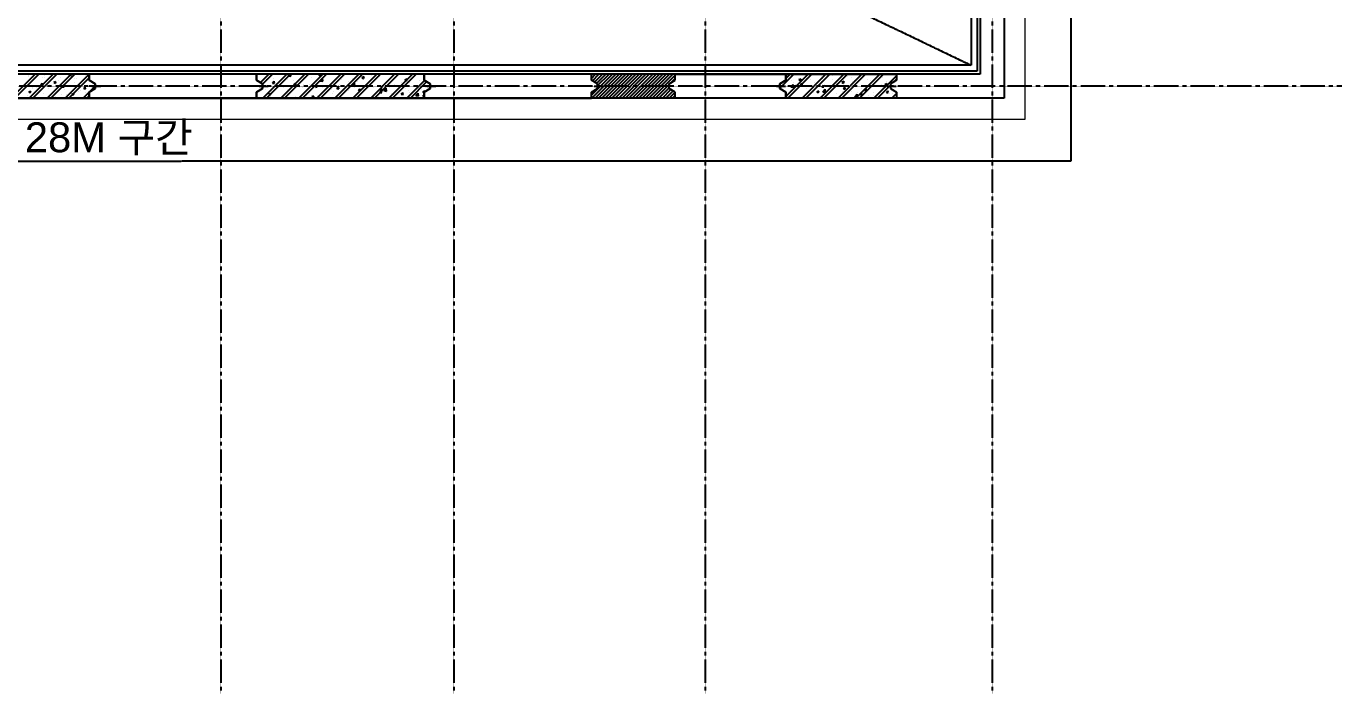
# Model space of a CAD drawing. Header units: millimetres. Extents: x -20379 to 476967, y -520228 to 220376.
# Drawn here: x 423144 to 467134, y -520228 to -497919 of the extents above; entities that cross this region are included whole.
import ezdxf
from ezdxf.enums import TextEntityAlignment as Align

# ---------------------------------------------------------------- set-up
doc = ezdxf.new("R2010")
doc.units = ezdxf.units.MM
doc.header["$MEASUREMENT"] = 0
for name, pattern in [('$0$X-GRID_B3~B1$0$CENTER2', [1.125, 0.75, -0.125, 0.125, -0.125]), ('$0$X-INT-B2$0$CEN', [62, 60, -1, 0, -1]), ('$0$X-SITE$0$ACAD_ISO05W100', [33, 24, -3, 0, -3, 0, -3])]:
    doc.linetypes.add(name, pattern=pattern)
doc.layers.get('Defpoints').update_dxf_attribs({"color": 145, "lineweight": 9})
doc.layers.add('$0$NDC_S_HATCH MATERIAL', color=8, linetype='Continuous', lineweight=9)
for name, color, linetype in [('$0$X-COL-B2$0$A-CON', 2, 'Continuous'), ('$0$X-DIAPHGRAM Wall PLAN$0$A-COL', 2, 'Continuous'), ('$0$X-DIAPHGRAM Wall PLAN$0$A-HAT', 9, 'Continuous'), ('$0$X-GRID_B3~B1$0$A-CEN1', 1, '$0$X-GRID_B3~B1$0$CENTER2'), ('$0$X-INT-B2$0$A-OPEN1', 1, '$0$X-INT-B2$0$CEN'), ('$0$X-INT-B2$0$A-WALB', 3, 'Continuous'), ('$0$X-SITE$0$A-SITE', 2, '$0$X-SITE$0$ACAD_ISO05W100')]:
    doc.layers.add(name, color=color, linetype=linetype)
doc.styles.add('$0$X-DIAPHGRAM Wall PLAN$0$Standard', font='arial.ttf')
doc.styles.add('$0$X-GRID_B3~B1$0$Heerim', font='', dxfattribs={"width": 0.8})
doc.styles.get('$0$X-GRID_B3~B1$0$Heerim').set_extended_font_data('Dotum')

# ---------------------------------------------------------------- blocks, each defined once
blk = doc.blocks.new('$0$258')
at = {"layer": '$0$X-COL-B2$0$A-CON', "ltscale": 10}
for p, q in [((554147, -121531), (554147, -187031)), ((553347, -122331), (553347, -186231)), ((553347, -186231), (336747, -186231)), ((554147, -187031), (335947, -187031))]:
    blk.add_line(p, q, dxfattribs=at)
at = {"layer": '$0$X-DIAPHGRAM Wall PLAN$0$A-COL'}
for p, q in [((554147, -121531), (554147, -187031)), ((553347, -122331), (553347, -186231)), ((553347, -186231), (336747, -186231)), ((554147, -187031), (335947, -187031))]:
    blk.add_line(p, q, dxfattribs=at)
at = {"layer": '$0$X-DIAPHGRAM Wall PLAN$0$A-COL', "ltscale": 0.01}
for p, q in [((523547, -186231), (517947, -186231)), ((523547, -186431), (523547, -186231)), ((529147, -186231), (523547, -186231)), ((523547, -186231), (523547, -186431)), ((523747, -186556), (523547, -186431)), ((523547, -186431), (523747, -186556)), ((529147, -186431), (529147, -186231)), ((534747, -186231), (529147, -186231)), ((529147, -186231), (529147, -186431)), ((529347, -186556), (529147, -186431)), ((529147, -186431), (529347, -186556)), ((534747, -186431), (534747, -186231)), ((540347, -186231), (534747, -186231)), ((534747, -186231), (534747, -186431)), ((534947, -186556), (534747, -186431)), ((534747, -186431), (534947, -186556)), ((540347, -186431), (540347, -186231)), ((540547, -186556), (540347, -186431)), ((542947, -186556), (543147, -186431)), ((543147, -186431), (543147, -186231)), ((543147, -186231), (546847, -186231)), ((546847, -186431), (546647, -186556)), ((546647, -186556), (546847, -186431)), ((546847, -186231), (546847, -186431)), ((546847, -186431), (546847, -186231)), ((546847, -186231), (550547, -186231)), ((550547, -186431), (550347, -186556)), ((550547, -186231), (550547, -186431)), ((523547, -186831), (523747, -186706)), ((523747, -186706), (523547, -186831)), ((523547, -187031), (523547, -186831)), ((523547, -186831), (523547, -187031)), ((523747, -186706), (523747, -186556)), ((523747, -186556), (523747, -186706)), ((529147, -186831), (529347, -186706)), ((529347, -186706), (529147, -186831)), ((529147, -187031), (529147, -186831)), ((529147, -186831), (529147, -187031)), ((529347, -186706), (529347, -186556)), ((529347, -186556), (529347, -186706)), ((534747, -186831), (534947, -186706)), ((534947, -186706), (534747, -186831)), ((534747, -187031), (534747, -186831)), ((534747, -186831), (534747, -187031)), ((534947, -186706), (534947, -186556)), ((534947, -186556), (534947, -186706)), ((540347, -186831), (540547, -186706)), ((540347, -187031), (540347, -186831)), ((540547, -186706), (540547, -186556)), ((542947, -186706), (542947, -186556)), ((543147, -186831), (542947, -186706)), ((543147, -187031), (543147, -186831)), ((546647, -186556), (546647, -186706)), ((546647, -186706), (546647, -186556)), ((546647, -186706), (546847, -186831)), ((546847, -186831), (546647, -186706)), ((546847, -186831), (546847, -187031)), ((546847, -187031), (546847, -186831)), ((550347, -186556), (550347, -186706)), ((550347, -186706), (550547, -186831)), ((550547, -186831), (550547, -187031)), ((517947, -187031), (523547, -187031)), ((523547, -187031), (529147, -187031)), ((529147, -187031), (534747, -187031)), ((534747, -187031), (540347, -187031)), ((546847, -187031), (543147, -187031)), ((550547, -187031), (546847, -187031))]:
    blk.add_line(p, q, dxfattribs=at)
at = {"layer": '$0$X-DIAPHGRAM Wall PLAN$0$A-COL', "ltscale": 50}
for p, q in [((523854, -186631), (523554, -186631)), ((523639, -186631), (523939, -186631)), ((529454, -186631), (529154, -186631)), ((529239, -186631), (529539, -186631)), ((535054, -186631), (534754, -186631)), ((534839, -186631), (535139, -186631)), ((540439, -186631), (540739, -186631)), ((543054, -186631), (542754, -186631)), ((546754, -186631), (546454, -186631)), ((546539, -186631), (546839, -186631)), ((550239, -186631), (550539, -186631))]:
    blk.add_line(p, q, dxfattribs=at)
for centre, start, end in [((523747, -186631), 0, 180), ((523747, -186631), 360, 180), ((523747, -186631), 180, 0), ((523747, -186631), 180, 360), ((529347, -186631), 0, 180), ((529347, -186631), 360, 180), ((529347, -186631), 180, 0), ((529347, -186631), 180, 360), ((534947, -186631), 0, 180), ((534947, -186631), 360, 180), ((534947, -186631), 180, 0), ((534947, -186631), 180, 360), ((540547, -186631), 0, 180), ((540547, -186631), 180, 0), ((542947, -186631), 360, 180), ((542947, -186631), 180, 360), ((546647, -186631), 0, 180), ((546647, -186631), 360, 180), ((546647, -186631), 180, 0), ((546647, -186631), 180, 360), ((550347, -186631), 0, 180), ((550347, -186631), 180, 0)]:
    blk.add_arc(centre, 20, start, end, dxfattribs=at)
at = {"layer": '$0$X-DIAPHGRAM Wall PLAN$0$A-HAT', "linetype": 'Continuous'}
for p, q in [((520945, -187031), (521745, -186231)), ((521067, -187031), (521867, -186231)), ((521517, -186302), (521517, -186302)), ((521524, -186260), (521524, -186260)), ((521546, -187031), (522346, -186231)), ((521668, -187031), (522468, -186231)), ((521681, -186336), (521681, -186336)), ((521986, -186355), (521986, -186355)), ((522051, -186324), (522051, -186324)), ((522060, -186286), (522060, -186286)), ((522147, -187031), (522947, -186231)), ((522269, -187031), (523069, -186231)), ((522368, -186500), (522438, -186473)), ((522368, -186500), (522418, -186533)), ((522418, -186533), (522438, -186473)), ((522536, -186454), (522536, -186454)), ((522569, -186254), (522569, -186254)), ((522585, -186347), (522585, -186347)), ((522748, -187031), (523547, -186232)), ((522809, -186474), (522809, -186474)), ((522868, -186263), (522899, -186231)), ((522868, -186263), (522957, -186276)), ((522870, -187031), (523547, -186354)), ((522908, -186235), (522908, -186235)), ((522957, -186276), (522952, -186231)), ((523050, -186383), (523050, -186383)), ((523057, -186515), (523057, -186515)), ((523119, -186370), (523119, -186370)), ((523392, -186374), (523392, -186374)), ((523442, -186258), (523442, -186258)), ((529277, -186512), (529558, -186231)), ((529314, -186506), (529314, -186506)), ((529347, -186565), (529681, -186231)), ((529359, -187031), (530159, -186231)), ((529466, -186391), (529466, -186391)), ((529482, -187031), (530282, -186231)), ((529565, -186319), (529565, -186319)), ((529670, -186480), (529670, -186480)), ((529685, -186524), (529733, -186467)), ((529716, -186358), (529716, -186358)), ((529744, -186530), (529733, -186467)), ((529960, -187031), (530760, -186231)), ((530083, -187031), (530883, -186231)), ((530095, -186308), (530095, -186308)), ((530190, -186405), (530190, -186405)), ((530206, -186282), (530255, -186231)), ((530206, -186282), (530295, -186295)), ((530295, -186295), (530288, -186231)), ((530387, -186439), (530387, -186439)), ((530561, -187031), (531361, -186231)), ((530684, -187031), (531484, -186231)), ((530703, -186335), (530703, -186335)), ((530971, -186339), (530971, -186339)), ((531162, -187031), (531962, -186231)), ((531208, -186271), (531208, -186271)), ((531234, -186255), (531298, -186231)), ((531234, -186255), (531284, -186289)), ((531274, -186447), (531352, -186366)), ((531274, -186447), (531363, -186461)), ((531284, -186289), (531304, -186231)), ((531285, -187031), (532085, -186231)), ((531363, -186461), (531352, -186366)), ((531554, -186239), (531554, -186239)), ((531724, -186453), (531724, -186453)), ((531763, -187031), (532563, -186231)), ((531886, -187031), (532686, -186231)), ((531974, -186420), (531974, -186420)), ((532229, -186458), (532229, -186458)), ((532353, -186370), (532353, -186370)), ((532364, -187031), (533164, -186231)), ((532487, -187031), (533287, -186231)), ((532519, -186489), (532519, -186489)), ((532672, -186335), (532742, -186308)), ((532672, -186335), (532721, -186369)), ((532721, -186369), (532742, -186309)), ((532734, -186394), (532734, -186394)), ((532965, -187031), (533765, -186231)), ((532985, -186287), (532985, -186287)), ((533088, -187031), (533888, -186231)), ((533102, -186388), (533102, -186388)), ((533235, -186254), (533235, -186254)), ((533253, -186319), (533253, -186319)), ((533566, -187031), (534366, -186231)), ((533685, -186288), (533685, -186288)), ((533689, -187031), (534489, -186231)), ((533767, -186249), (533767, -186249)), ((533982, -186516), (533982, -186516)), ((534109, -186415), (534179, -186388)), ((534109, -186415), (534158, -186449)), ((534158, -186449), (534179, -186389)), ((534167, -187031), (534759, -186439)), ((534233, -186483), (534233, -186483)), ((534290, -187031), (534835, -186486)), ((534611, -186433), (534611, -186433)), ((546647, -186695), (547111, -186231)), ((546847, -186373), (546988, -186231)), ((546847, -186974), (547589, -186231)), ((546912, -187031), (547712, -186231)), ((547001, -186343), (547001, -186343)), ((547022, -186432), (547022, -186432)), ((547047, -186235), (547047, -186235)), ((547286, -186411), (547356, -186384)), ((547286, -186411), (547336, -186445)), ((547324, -186231), (547324, -186231)), ((547336, -186445), (547356, -186384)), ((547390, -187031), (548190, -186231)), ((547513, -187031), (548313, -186231)), ((547534, -186365), (547534, -186365)), ((547535, -186362), (547535, -186362)), ((547676, -186418), (547676, -186418)), ((547794, -186496), (547794, -186496)), ((547857, -186253), (547857, -186253)), ((547991, -187031), (548791, -186231)), ((548040, -186298), (548040, -186298)), ((548045, -186463), (548045, -186463)), ((548068, -186388), (548068, -186388)), ((548114, -187031), (548914, -186231)), ((548259, -186318), (548259, -186318)), ((548391, -186276), (548391, -186276)), ((548423, -186413), (548423, -186413)), ((548592, -187031), (549392, -186231)), ((548602, -186410), (548602, -186410)), ((548715, -187031), (549515, -186231)), ((548723, -186491), (548793, -186464)), ((548723, -186491), (548773, -186525)), ((548773, -186525), (548793, -186464)), ((548925, -186299), (548925, -186299)), ((549055, -186330), (549055, -186330)), ((549061, -186485), (549061, -186485)), ((549136, -186433), (549136, -186433)), ((549193, -187031), (549993, -186231)), ((549305, -186297), (549305, -186297)), ((549316, -187031), (550116, -186231)), ((549459, -186321), (549459, -186321)), ((549566, -186421), (549566, -186421)), ((549670, -186455), (549670, -186455)), ((549684, -186247), (549684, -186247)), ((549795, -187031), (550547, -186279)), ((549993, -186344), (549993, -186344)), ((550085, -186346), (550085, -186346)), ((550204, -186478), (550204, -186478)), ((550468, -186480), (550547, -186401)), ((550527, -186366), (550527, -186366)), ((521500, -186926), (521500, -186926)), ((521512, -186593), (521512, -186593)), ((521528, -186822), (521598, -186795)), ((521528, -186822), (521578, -186856)), ((521578, -186856), (521598, -186796)), ((521641, -186698), (521641, -186698)), ((521643, -186674), (521643, -186674)), ((521797, -186681), (521797, -186681)), ((521933, -186586), (521982, -186529)), ((521933, -186586), (521993, -186592)), ((521993, -186592), (521982, -186529)), ((522005, -186861), (522005, -186861)), ((522017, -186529), (522017, -186529)), ((522175, -186721), (522175, -186721)), ((522226, -186574), (522226, -186574)), ((522428, -186598), (522428, -186598)), ((522524, -186787), (522524, -186787)), ((522608, -186924), (522608, -186924)), ((522651, -186649), (522699, -186592)), ((522651, -186649), (522710, -186654)), ((522679, -186565), (522679, -186565)), ((522710, -186654), (522699, -186592)), ((522709, -186743), (522709, -186743)), ((522794, -186909), (522794, -186909)), ((522965, -186902), (523035, -186876)), ((522965, -186902), (523015, -186936)), ((523015, -186936), (523035, -186876)), ((523038, -186716), (523038, -186716)), ((523191, -186824), (523191, -186824)), ((523243, -186766), (523243, -186766)), ((523349, -187031), (523547, -186833)), ((523368, -186712), (523416, -186654)), ((523368, -186712), (523428, -186717)), ((523428, -186717), (523416, -186655)), ((523426, -186826), (523426, -186826)), ((523471, -187031), (523547, -186955)), ((523543, -186652), (523543, -186652)), ((523552, -186827), (523747, -186633)), ((529153, -186877), (529153, -186877)), ((529453, -186752), (529453, -186752)), ((529525, -186640), (529525, -186640)), ((529554, -186900), (529624, -186873)), ((529554, -186900), (529604, -186934)), ((529604, -186934), (529624, -186873)), ((529658, -186813), (529658, -186813)), ((529685, -186524), (529744, -186530)), ((529804, -186539), (529804, -186539)), ((529832, -186702), (529832, -186702)), ((529848, -186528), (529848, -186528)), ((530058, -186663), (530058, -186663)), ((530177, -186738), (530177, -186738)), ((530186, -186889), (530186, -186889)), ((530381, -186551), (530381, -186551)), ((530394, -186578), (530464, -186551)), ((530394, -186578), (530444, -186611)), ((530402, -186587), (530450, -186530)), ((530402, -186587), (530462, -186592)), ((530444, -186611), (530464, -186551)), ((530462, -186593), (530450, -186530)), ((530463, -186619), (530463, -186619)), ((530592, -186685), (530592, -186685)), ((530691, -186668), (530691, -186668)), ((530714, -186586), (530714, -186586)), ((530769, -186789), (530769, -186789)), ((530829, -186931), (530829, -186931)), ((530915, -186574), (530915, -186574)), ((530991, -186980), (531061, -186953)), ((531041, -187014), (531061, -186954)), ((531092, -186536), (531092, -186536)), ((531119, -186650), (531167, -186592)), ((531119, -186650), (531179, -186655)), ((531126, -186708), (531126, -186708)), ((531179, -186655), (531167, -186593)), ((531184, -186937), (531184, -186937)), ((531196, -186604), (531196, -186604)), ((531353, -186689), (531353, -186689)), ((531449, -186596), (531449, -186596)), ((531461, -186847), (531461, -186847)), ((531660, -186730), (531660, -186730)), ((531703, -186862), (531703, -186862)), ((531711, -186814), (531711, -186814)), ((531715, -186529), (531715, -186529)), ((531831, -186658), (531901, -186631)), ((531831, -186658), (531881, -186691)), ((531836, -186713), (531885, -186655)), ((531836, -186713), (531896, -186718)), ((531881, -186691), (531901, -186631)), ((531896, -186718), (531885, -186655)), ((531936, -186589), (531936, -186589)), ((531983, -186619), (531983, -186619)), ((532090, -186765), (532090, -186765)), ((532194, -186753), (532194, -186753)), ((532217, -186791), (532217, -186791)), ((532341, -186613), (532419, -186531)), ((532341, -186613), (532430, -186626)), ((532430, -186627), (532419, -186532)), ((532517, -186641), (532517, -186641)), ((532554, -186775), (532602, -186718)), ((532554, -186775), (532613, -186781)), ((532613, -186781), (532602, -186718)), ((532722, -186681), (532722, -186681)), ((532722, -186727), (532722, -186727)), ((532728, -186775), (532728, -186775)), ((532972, -186649), (532972, -186649)), ((533051, -186664), (533051, -186664)), ((533241, -186652), (533241, -186652)), ((533261, -186798), (533261, -186798)), ((533268, -186738), (533339, -186711)), ((533268, -186738), (533318, -186771)), ((533271, -186838), (533319, -186781)), ((533271, -186838), (533331, -186843)), ((533318, -186772), (533339, -186711)), ((533331, -186844), (533319, -186781)), ((533351, -186599), (533351, -186599)), ((533408, -186778), (533486, -186697)), ((533408, -186778), (533497, -186792)), ((533497, -186792), (533486, -186697)), ((533584, -186686), (533584, -186686)), ((533644, -186885), (533644, -186885)), ((533719, -186910), (533719, -186910)), ((533742, -186915), (533742, -186915)), ((533755, -186582), (533755, -186582)), ((533795, -186821), (533795, -186821)), ((533969, -186877), (533969, -186877)), ((533988, -186901), (534036, -186843)), ((533988, -186901), (534048, -186906)), ((534048, -186906), (534036, -186844)), ((534118, -186709), (534118, -186709)), ((534227, -186785), (534227, -186785)), ((534247, -186851), (534247, -186851)), ((534260, -186518), (534260, -186518)), ((534329, -186843), (534329, -186843)), ((534348, -186827), (534348, -186827)), ((534475, -186944), (534553, -186862)), ((534475, -186944), (534564, -186957)), ((534564, -186958), (534553, -186863)), ((534652, -186731), (534652, -186731)), ((534705, -186964), (534747, -186915)), ((534706, -186818), (534776, -186791)), ((534706, -186818), (534747, -186846)), ((534767, -186776), (534767, -186776)), ((534767, -186818), (534776, -186791)), ((534810, -186685), (534810, -186685)), ((546647, -186573), (546691, -186528)), ((546784, -186629), (546784, -186629)), ((547010, -186765), (547010, -186765)), ((547017, -186651), (547095, -186569)), ((547017, -186651), (547106, -186664)), ((547093, -186519), (547093, -186519)), ((547106, -186665), (547095, -186570)), ((547125, -186739), (547125, -186739)), ((547163, -186579), (547163, -186579)), ((547339, -186589), (547387, -186531)), ((547339, -186589), (547398, -186594)), ((547398, -186594), (547387, -186532)), ((547523, -186695), (547523, -186695)), ((547531, -186890), (547531, -186890)), ((547658, -186762), (547658, -186762)), ((547782, -186857), (547782, -186857)), ((547883, -186814), (547953, -186787)), ((547883, -186814), (547933, -186847)), ((547933, -186847), (547953, -186787)), ((548028, -186631), (548028, -186631)), ((548056, -186652), (548104, -186594)), ((548056, -186652), (548116, -186657)), ((548084, -186816), (548162, -186735)), ((548084, -186816), (548173, -186830)), ((548116, -186657), (548104, -186594)), ((548160, -186808), (548160, -186808)), ((548173, -186830), (548162, -186735)), ((548192, -186784), (548192, -186784)), ((548218, -186915), (548218, -186915)), ((548535, -186888), (548535, -186888)), ((548547, -186556), (548547, -186556)), ((548726, -186807), (548726, -186807)), ((548773, -186714), (548821, -186657)), ((548773, -186714), (548833, -186720)), ((548792, -186724), (548792, -186724)), ((548801, -186815), (548801, -186815)), ((548833, -186720), (548821, -186657)), ((549042, -186692), (549042, -186692)), ((549049, -186818), (549049, -186818)), ((549152, -186982), (549230, -186900)), ((549241, -186996), (549230, -186901)), ((549260, -186829), (549260, -186829)), ((549320, -186894), (549390, -186867)), ((549320, -186894), (549370, -186927)), ((549370, -186927), (549390, -186867)), ((549384, -186715), (549384, -186715)), ((549421, -186642), (549421, -186642)), ((549490, -186777), (549539, -186720)), ((549490, -186777), (549550, -186782)), ((549550, -186782), (549539, -186720)), ((549554, -186754), (549554, -186754)), ((549624, -186934), (549624, -186934)), ((549789, -186953), (549789, -186953)), ((549794, -186852), (549794, -186852)), ((549917, -187031), (550347, -186601)), ((549967, -186615), (549967, -186615)), ((550040, -186920), (550040, -186920)), ((550052, -186558), (550052, -186558)), ((550073, -186679), (550073, -186679)), ((550160, -186571), (550230, -186544)), ((550160, -186571), (550210, -186605)), ((550207, -186834), (550207, -186834)), ((550208, -186840), (550256, -186782)), ((550208, -186840), (550267, -186845)), ((550210, -186605), (550230, -186544)), ((550267, -186845), (550256, -186783)), ((550303, -186526), (550303, -186526)), ((550328, -186874), (550328, -186874)), ((550396, -187031), (550547, -186880)), ((550418, -186870), (550418, -186870)), ((522025, -187024), (522025, -187024)), ((522165, -186992), (522165, -186992)), ((522416, -186959), (522416, -186959)), ((523531, -186985), (523531, -186985)), ((529603, -186989), (529603, -186989)), ((530200, -187013), (530200, -187013)), ((530451, -186980), (530451, -186980)), ((530679, -187001), (530679, -187001)), ((530991, -186980), (531041, -187014)), ((533061, -186985), (533061, -186985)), ((533088, -186993), (533088, -186993)), ((533229, -186985), (533229, -186985)), ((534467, -187004), (534467, -187004)), ((534705, -186964), (534747, -186967)), ((546900, -186974), (546900, -186974)), ((547511, -187027), (547511, -187027)), ((547635, -187015), (547635, -187015)), ((548016, -186963), (548016, -186963)), ((549152, -186982), (549241, -186995)), ((550061, -187012), (550061, -187012)), ((550518, -187031), (550547, -187002))]:
    blk.add_line(p, q, dxfattribs=at)
at = {"layer": '$0$X-DIAPHGRAM Wall PLAN$0$A-HAT', "linetype": 'Continuous', "ltscale": 500}
for p, q in [((540347, -186258), (540374, -186231)), ((540347, -186370), (540486, -186231)), ((540347, -186932), (541047, -186231)), ((540360, -187031), (541160, -186231)), ((540378, -186451), (540598, -186231)), ((540447, -186494), (540711, -186231)), ((540472, -187031), (541272, -186231)), ((540517, -186537), (540823, -186231)), ((540554, -186612), (540935, -186231)), ((540584, -187031), (541384, -186231)), ((540696, -187031), (541496, -186231)), ((540809, -187031), (541609, -186231)), ((540921, -187031), (541721, -186231)), ((541033, -187031), (541833, -186231)), ((541145, -187031), (541945, -186231)), ((541258, -187031), (542058, -186231)), ((541370, -187031), (542170, -186231)), ((541482, -187031), (542282, -186231)), ((541594, -187031), (542394, -186231)), ((541707, -187031), (542507, -186231)), ((541819, -187031), (542619, -186231)), ((541931, -187031), (542731, -186231)), ((542043, -187031), (542843, -186231)), ((542156, -187031), (542956, -186231)), ((542268, -187031), (543068, -186231)), ((542380, -187031), (543147, -186264)), ((543002, -186521), (543147, -186377)), ((542492, -187031), (542947, -186577)), ((542605, -187031), (542947, -186689)), ((542717, -187031), (543005, -186742)), ((542829, -187031), (543074, -186786)), ((542941, -187031), (543143, -186829)), ((543054, -187031), (543147, -186938))]:
    blk.add_line(p, q, dxfattribs=at)
at = {"layer": '$0$X-GRID_B3~B1$0$A-CEN1', "ltscale": 10}
for p, q in [((527947, -71986), (527947, -206938)), ((535747, -71986), (535747, -206938)), ((544147, -71986), (544147, -206938)), ((553747, -71986), (553747, -206938)), ((565437, -186631), (324908, -186631))]:
    blk.add_line(p, q, dxfattribs=at)
at = {"layer": '$0$X-INT-B2$0$A-OPEN1'}
blk.add_line((517997, -169131), (553047, -185931), dxfattribs=at)
at = {"layer": '$0$X-INT-B2$0$A-WALB', "ltscale": 10}
for p, q in [((553047, -158331), (553047, -185931)), ((553247, -158331), (553247, -186131)), ((553047, -185931), (517997, -185931)), ((553247, -186131), (517997, -186131))]:
    blk.add_line(p, q, dxfattribs=at)
at = {"layer": '$0$X-SITE$0$A-SITE'}
for p, q in [((556392, -189128), (556389, -120828)), ((333529, -189152), (556392, -189128))]:
    blk.add_line(p, q, dxfattribs=at)
at = {"layer": 'Defpoints', "color": 30}
for p, q in [((554854, -187738), (554854, -128938)), ((490654, -187738), (554854, -187738))]:
    blk.add_line(p, q, dxfattribs=at)
at = {"style": '$0$X-GRID_B3~B1$0$Heerim', "width": 0.8}
for p in [(336345, -75064), (371545, -75064), (419545, -75064), (470745, -75064), (553745, -75064)]:
    blk.add_attdef('NO', text='', height=1000, dxfattribs=at).set_placement(p, align=Align.MIDDLE_CENTER)
for p in [(573015, -105332), (573015, -115032), (573015, -121932), (573015, -130632), (573015, -139932)]:
    blk.add_attdef('NO', text='', height=1000, rotation=90, dxfattribs=at).set_placement(p, align=Align.MIDDLE_CENTER)
at = {"layer": 'Defpoints', "color": 30, "style": '$0$X-DIAPHGRAM Wall PLAN$0$Standard'}
blk.add_text('\\M+3B1ED\\M+3C0CC 28M \\M+3B1B8\\M+3B0A3', height=1000, dxfattribs=at).set_placement((522754, -187838), align=Align.TOP_CENTER)

msp = doc.modelspace()

# ---------------------------------------------------------------- block references
at = {"layer": '$0$NDC_S_HATCH MATERIAL'}
msp.add_blockref('$0$258', (-98302, -313290), dxfattribs=at)

doc.saveas('drawing.dxf')
